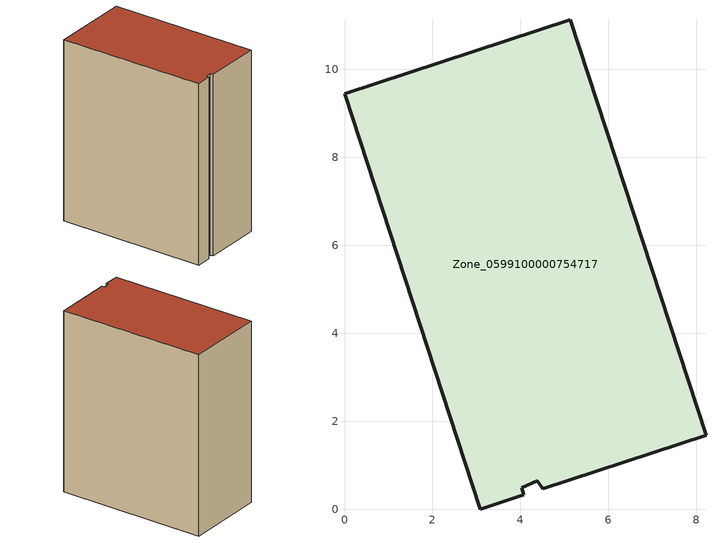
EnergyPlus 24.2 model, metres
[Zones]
Zone_0599100000754717
 floor ground (C_G): 8.22,1.68 4.51,0.46 4.39,0.65 4.03,0.49 4.08,0.32 3.09,0 0,9.45 5.13,11.13 z3.78
 wall outside (C_F): 4.51,0.46 8.22,1.68 5.13,11.13 0,9.45 3.09,0 4.08,0.32 4.03,0.49 4.39,0.65 4.51,0.46 z3.78:16.01
 roof outside (C_R): 4.03,0.49 4.39,0.65 4.51,0.46 8.22,1.68 5.13,11.13 0,9.45 3.09,0 4.08,0.32 z16.01
[BUILDING]
Pand.0599100000754717: North Axis=0; Terrain=City; Loads Convergence Tolerance Value=0.04; Temperature Convergence Tolerance Value=0.4; Solar Distribution=FullExterior; Maximum Number of Warmup Days=25; Minimum Number of Warmup Days=1
[Site:Location]
Rotterdam.The.Hague.AP_ZH_NLD Design_Conditions: Latitude=51.96; Longitude=4.45; Time Zone=1; Elevation=-4.5
[SITE:GROUNDTEMPERATURE:BUILDINGSURFACE]
18, 18, 18, 18, 18, 18, 18, 18, 18, 18, 18, 18
[MATERIAL] Thermal Absorptance=0.9; Solar Absorptance=0.7; Visible Absorptance=0.7
Name | Roughness | Thickness | Conductivity | Density | Specific Heat
G.TC.2006-2014 | MediumSmooth | 0.15 | 0.06 | 540 | 1210
F.TC.2006-2014 | Rough | 0.3 | 0.12 | 1920 | 840
R.TC.2006-2014 | MediumRough | 0.2 | 0.08 | 1500 | 1000
[CONSTRUCTION]
C_G: G.TC.2006-2014
C_F: F.TC.2006-2014
C_R: R.TC.2006-2014
[ZONE]
Zone_0599100000754717: Type=1; Multiplier=1; Ceiling Height=Autocalculate; Volume=Autocalculate; Floor Area=autocalculate; Part of Total Floor Area=Yes
[ZONEINFILTRATION:DESIGNFLOWRATE]
Infil_Zone_0599100000754717: Zone or ZoneList or Space or SpaceList=Zone_0599100000754717; Schedule=AlwaysOn; Design Flow Rate Calculation Method=Flow/Area; Flow Rate per Floor Area=0.0015; Constant Term Coefficient=1; Temperature Term Coefficient=0; Velocity Term Coefficient=0; Velocity Squared Term Coefficient=0
[HVACTEMPLATE:ZONE:IDEALLOADSAIRSYSTEM]
Zone_0599100000754717: Maximum Heating Supply Air Temperature=50; Minimum Cooling Supply Air Temperature=13; Maximum Heating Supply Air Humidity Ratio=0.0156; Minimum Cooling Supply Air Humidity Ratio=0.0077; Heating Limit=NoLimit; Cooling Limit=NoLimit; Dehumidification Control Type=ConstantSensibleHeatRatio; Cooling Sensible Heat Ratio=0.7; Dehumidification Setpoint=60; Humidification Control Type=None; Humidification Setpoint=30; Outdoor Air Method=None; Outdoor Air Flow Rate per Person=0.00944; Outdoor Air Flow Rate per Zone Floor Area=0; Outdoor Air Flow Rate per Zone=0; Demand Controlled Ventilation Type=None; Outdoor Air Economizer Type=NoEconomizer; Heat Recovery Type=None; Sensible Heat Recovery Effectiveness=0.7; Latent Heat Recovery Effectiveness=0.65
[ZONECONTROL:THERMOSTAT]
ThermostatControl_Zone_0599100000754717: Zone or ZoneList=Zone_0599100000754717; Control Type Schedule=DualSetpointControlType; Control 1=Thermostat_Zone_0599100000754717; Temperature Difference Between Cutout And Setpoint=0
[THERMOSTATSETPOINT:DUALSETPOINT]
Thermostat_Zone_0599100000754717: Heating Setpoint Temperature Schedule=HeatingSetpoint_Zone_0599100000754717; Cooling Setpoint Temperature Schedule=CoolingSetpoint_Zone_0599100000754717
[SCHEDULE:COMPACT]
HeatingSetpoint_Zone_0599100000754717: Through: 12/31, For: AllDays, Until: 24:00, 21
CoolingSetpoint_Zone_0599100000754717: Through: 12/31, For: AllDays, Until: 24:00, 24
DualSetpointControlType: Through: 12/31, For: AllDays, Until: 24:00, 4
AlwaysOn: Through: 12/31, For: AllDays, Until: 24:00, 1
